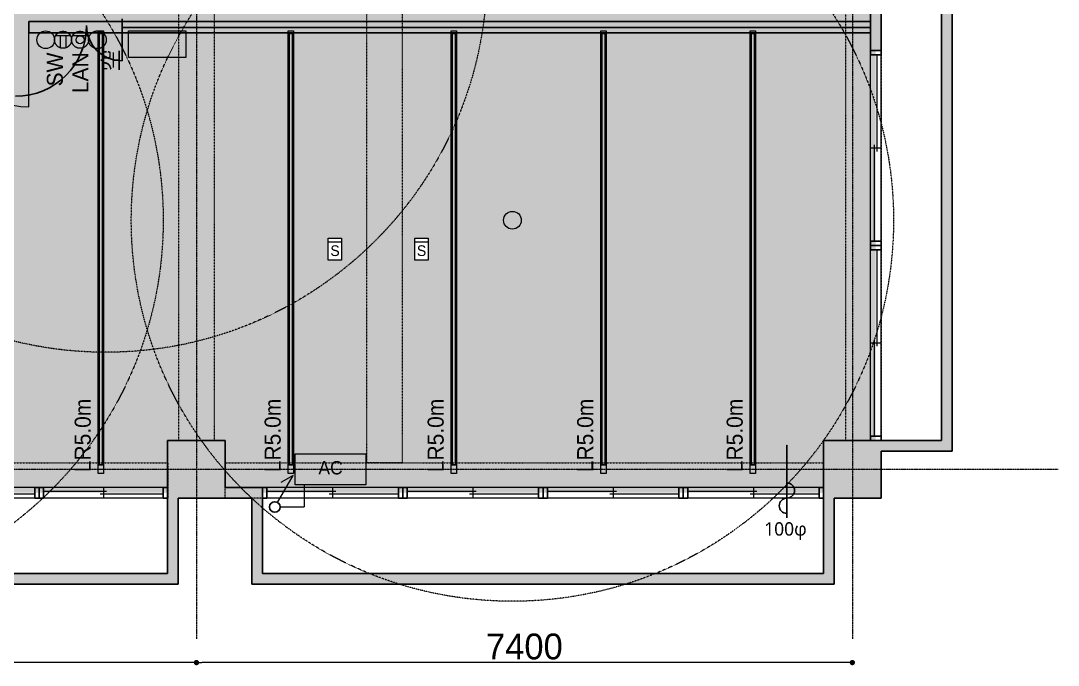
# Model space of a CAD drawing. Header units: millimetres. Extents: x -376000 to 292178, y -193032 to 188048.
# Drawn here: x -224540 to -212835, y 54638 to 61911 of the extents above; entities that cross this region are included whole.
import ezdxf

# ---------------------------------------------------------------- set-up
doc = ezdxf.new("R2010")
doc.units = ezdxf.units.MM
doc.header["$PDMODE"] = 1
doc.header["$PDSIZE"] = -2
for name, pattern in [('VW-01 短破線', [2.116125, 1.058062, -1.058062]), ('ラインタイプ-1', [2.116531, 1.058062, -1.058469]), ('ラインタイプ-28', [1.058161, 0.705383, -0.352778]), ('ラインタイプ-6', [5.291531, 3.175, -1.058062, 0.352704, -0.705764])]:
    doc.linetypes.add(name, pattern=pattern)
for name, color, linetype, lineweight in [('01_基準-寸法', 7, 'Continuous', 5), ('07_文字・記号', 7, 'Continuous', 9), ('_塗（エリア） (2D)', 7, 'Continuous', 5), ('_塗（壁） (2D)', 7, 'Continuous', 5), ('_天井プロット (2D)', 7, 'Continuous', 5), ('_平面図(既存部) (2D)', 7, 'Continuous', 5), ('_平面図（新設） (2D)', 7, 'Continuous', 5), ('_文字・記号 (2D)', 7, 'Continuous', 5), ('_梁 (2D)', 7, 'Continuous', 5), ('_給排水ガス (2D)', 7, 'Continuous', 5), ('_解体部 (2D)', 7, 'Continuous', 5), ('一般', 7, 'Continuous', 5), ('天伏図', 7, 'Continuous', 5)]:
    doc.layers.add(name, color=color, linetype=linetype, lineweight=lineweight)
for name, color, linetype, lineweight, true_color in [('02_0.25', 1, 'Continuous', 25, 0xff0000), ('03_0.15', 7, 'Continuous', 15, 0x990099), ('04_0.10', 7, 'Continuous', 9, 0x0099ff), ('05_0.05点線', 9, 'ラインタイプ-28', 5, 0x808080), ('06一点鎖線', 7, 'ラインタイプ-6', 9, 0x9999ff), ('08_ハッチ・色', 7, 'Continuous', 5, 0x888888)]:
    doc.layers.add(name, color=color, linetype=linetype, lineweight=lineweight, true_color=true_color)
doc.styles.add('Hiragino Kaku Gothic Pro W3', font='', dxfattribs={"bigfont": 'Hiragino Kaku Gothic Pro W3'})
doc.styles.add('Hiragino Sans W3', font='', dxfattribs={"bigfont": 'Hiragino Sans W3'})
doc.styles.add('Yu Gothic UI Semilight', font='Yu Gothic UI Semilight.ttf')
doc.styles.add('ＭＳ Ｐゴシック', font='MS PGothic.ttf')
doc.styles.get('Hiragino Kaku Gothic Pro W3').set_extended_font_data('Hiragino Kaku Gothic Pro W3')
doc.styles.get('Hiragino Sans W3').set_extended_font_data('Hiragino Sans W3')
doc.dimstyles.new('RGT', dxfattribs={"dimtxt": 161.781684, "dimasz": 0.999939, "dimexe": 0, "dimexo": 1, "dimgap": 0.5, "dimtad": 1, "dimdsep": 46, "dimtxsty": 'Hiragino Sans W3', "dimblk": 'DOT', "dimblk1": 'DOT', "dimblk2": 'DOT', "dimcen": 0, "dimazin": 0, "dimtfac": 1, "dimtix": 1, "dimtmove": 0, "dimatfit": 0, "dimldrblk": 'VW_FILLEDARROW', "dimfxl": 1, "dimfrac": 2, "dimtolj": 1, "dimarcsym": 0})

# ---------------------------------------------------------------- blocks, each defined once
blk = doc.blocks.new('給排水ガス (2D)')
at = {"layer": '02_0.25'}
blk.add_circle((-221674, 56424), 60, dxfattribs=at)
at = {"layer": '04_0.10'}
for p, q in [((-221644, 56476), (-221468, 56781)), ((-221468, 56781), (-221606, 56701))]:
    blk.add_line(p, q, dxfattribs=at)
at = {"layer": '07_文字・記号', "color": 5, "lineweight": 18, "true_color": 0x0000ff}
for p in [(-221341, 56673), (-221614, 56424)]:
    blk.add_line(p, (-221341, 56424), dxfattribs=at)
blk = doc.blocks.new('塗（エリア） (2D)')
at = {"layer": '08_ハッチ・色', "linetype": 'Continuous', "lineweight": 0, "true_color": 0xffa264, "transparency": 33554610}
blk.add_hatch(color=21, dxfattribs=at).paths.add_polyline_path([(-222308, 71099), (-214893, 71099), (-214893, 61839), (-222308, 61839)])
at = {"layer": '08_ハッチ・色', "linetype": 'Continuous', "lineweight": 0, "true_color": 0xd9d2ae, "transparency": 33554559}
blk.add_hatch(color=9, dxfattribs=at).paths.add_polyline_path([(-250143, 61859), (-250143, 64114), (-247343, 64114), (-247343, 63599), (-227667, 63599), (-227667, 65233), (-225358, 65233), (-225358, 63624), (-222308, 63624), (-222308, 61859)])
at = {"layer": '08_ハッチ・色', "linetype": 'Continuous', "lineweight": 0, "true_color": 0x74ff63, "transparency": 33554559}
blk.add_hatch(color=91, dxfattribs=at).paths.add_polyline_path([(-231040, 61859), (-231040, 60698), (-231040, 60698), (-231040, 56584), (-214893, 56584), (-214893, 61859)])
blk = doc.blocks.new('塗（壁） (2D)')
at = {"layer": '02_0.25', "linetype": 'Continuous', "lineweight": 0, "true_color": 0xaaaaaa}
for points in [[(-214833, 57054), (-214833, 57174), (-214153, 57174), (-214153, 57054)], [(-214833, 57054), (-214833, 57174), (-214153, 57174), (-214153, 57054)], [(-222233, 56524), (-222233, 56644), (-221813, 56644), (-221813, 56524)], [(-222233, 56524), (-222233, 56644), (-221813, 56644), (-221813, 56524)], [(-222883, 56524), (-222763, 56524), (-222763, 55554), (-222883, 55554)], [(-222883, 56524), (-222763, 56524), (-222763, 55554), (-222883, 55554)], [(-221933, 56524), (-221813, 56524), (-221813, 55674), (-221933, 55674)], [(-221933, 56524), (-221813, 56524), (-221813, 55674), (-221933, 55674)], [(-215363, 55674), (-215483, 55674), (-215483, 56524), (-215363, 56524)], [(-215363, 55674), (-215483, 55674), (-215483, 56524), (-215363, 56524)], [(-222883, 55674), (-222883, 55554), (-249833, 55554), (-249833, 55674)], [(-222883, 55674), (-222883, 55554), (-249833, 55554), (-249833, 55674)], [(-221933, 55554), (-221933, 55674), (-215363, 55674), (-215363, 55554)], [(-221933, 55554), (-221933, 55674), (-215363, 55674), (-215363, 55554)]]:
    blk.add_hatch(color=253, dxfattribs=at).paths.add_polyline_path(points)
at = {"layer": '08_ハッチ・色', "linetype": 'Continuous', "lineweight": 0}
blk.add_hatch(color=120, dxfattribs=at).paths.add_polyline_path([(-214953, 61901), (-214953, 61776), (-224448, 61776), (-224448, 61901)])
at = {"layer": '08_ハッチ・色', "color": 253, "linetype": 'Continuous', "true_color": 0xaaaaaa}
for points in [[(-214033, 70644), (-214153, 70644), (-214033, 57054), (-214153, 57054)], [(-214033, 70644), (-214153, 70644), (-214033, 57054), (-214153, 57054)], [(-214833, 63524), (-214953, 63524), (-214833, 61574), (-214953, 61574)], [(-214833, 63524), (-214953, 63524), (-214833, 61574), (-214953, 61574)]]:
    blk.add_solid(points, dxfattribs=at)
at = {"layer": '08_ハッチ・色', "color": 253, "true_color": 0xaaaaaa}
for points in [[(-222883, 56524), (-222233, 56524), (-222883, 57174), (-222233, 57174)], [(-222883, 56524), (-222233, 56524), (-222883, 57174), (-222233, 57174)], [(-215483, 56524), (-214833, 56524), (-215483, 57174), (-214833, 57174)], [(-215483, 56524), (-214833, 56524), (-215483, 57174), (-214833, 57174)]]:
    blk.add_solid(points, dxfattribs=at)
blk = doc.blocks.new('グループ-73')
at = {"layer": '02_0.25', "flags": 128}
for points in [[(-224283, 56524), (-224333, 56524), (-224333, 56644), (-224283, 56644)], [(-222883, 56524), (-222933, 56524), (-222933, 56644), (-222883, 56644)]]:
    blk.add_lwpolyline(points, close=True, dxfattribs=at)
at = {"layer": '03_0.15'}
for p, q in [((-223571, 56599), (-224283, 56599)), ((-222933, 56569), (-223645, 56569)), ((-223608, 56644), (-223608, 56524))]:
    blk.add_line(p, q, dxfattribs=at)
at = {"layer": '04_0.10'}
for p, q in [((-222933, 56644), (-224283, 56644)), ((-222933, 56524), (-224283, 56524))]:
    blk.add_line(p, q, dxfattribs=at)
blk = doc.blocks.new('グループ-74')
at = {"layer": '02_0.25', "flags": 128}
for points in [[(-225733, 56524), (-225783, 56524), (-225783, 56644), (-225733, 56644)], [(-224333, 56524), (-224383, 56524), (-224383, 56644), (-224333, 56644)]]:
    blk.add_lwpolyline(points, close=True, dxfattribs=at)
at = {"layer": '03_0.15'}
for p, q in [((-225021, 56599), (-225733, 56599)), ((-224383, 56569), (-225095, 56569)), ((-225058, 56644), (-225058, 56524))]:
    blk.add_line(p, q, dxfattribs=at)
at = {"layer": '04_0.10'}
for p, q in [((-224383, 56644), (-225733, 56644)), ((-224383, 56524), (-225733, 56524))]:
    blk.add_line(p, q, dxfattribs=at)
blk = doc.blocks.new('グループ-77')
at = {"layer": '02_0.25', "flags": 128}
for points in [[(-217015, 56524), (-217065, 56524), (-217065, 56644), (-217015, 56644)], [(-215483, 56524), (-215533, 56524), (-215533, 56644), (-215483, 56644)]]:
    blk.add_lwpolyline(points, close=True, dxfattribs=at)
at = {"layer": '03_0.15'}
for p, q in [((-216237, 56599), (-217015, 56599)), ((-215533, 56569), (-216311, 56569)), ((-216274, 56644), (-216274, 56524))]:
    blk.add_line(p, q, dxfattribs=at)
at = {"layer": '04_0.10'}
for p, q in [((-215533, 56644), (-217015, 56644)), ((-215533, 56524), (-217015, 56524))]:
    blk.add_line(p, q, dxfattribs=at)
blk = doc.blocks.new('グループ-78')
at = {"layer": '02_0.25', "flags": 128}
for points in [[(-218598, 56524), (-218648, 56524), (-218648, 56644), (-218598, 56644)], [(-217065, 56524), (-217115, 56524), (-217115, 56644), (-217065, 56644)]]:
    blk.add_lwpolyline(points, close=True, dxfattribs=at)
at = {"layer": '03_0.15'}
for p, q in [((-217819, 56599), (-218598, 56599)), ((-217115, 56569), (-217894, 56569)), ((-217857, 56644), (-217857, 56524))]:
    blk.add_line(p, q, dxfattribs=at)
at = {"layer": '04_0.10'}
for p, q in [((-217115, 56644), (-218598, 56644)), ((-217115, 56524), (-218598, 56524))]:
    blk.add_line(p, q, dxfattribs=at)
blk = doc.blocks.new('グループ-79')
at = {"layer": '02_0.25', "flags": 128}
for points in [[(-220180, 56524), (-220230, 56524), (-220230, 56644), (-220180, 56644)], [(-218648, 56524), (-218698, 56524), (-218698, 56644), (-218648, 56644)]]:
    blk.add_lwpolyline(points, close=True, dxfattribs=at)
at = {"layer": '03_0.15'}
for p, q in [((-219402, 56599), (-220180, 56599)), ((-218698, 56569), (-219476, 56569)), ((-219439, 56644), (-219439, 56524))]:
    blk.add_line(p, q, dxfattribs=at)
at = {"layer": '04_0.10'}
for p, q in [((-218698, 56644), (-220180, 56644)), ((-218698, 56524), (-220180, 56524))]:
    blk.add_line(p, q, dxfattribs=at)
blk = doc.blocks.new('グループ-80')
at = {"layer": '02_0.25', "flags": 128}
for points in [[(-221763, 56524), (-221813, 56524), (-221813, 56644), (-221763, 56644)], [(-220230, 56524), (-220280, 56524), (-220280, 56644), (-220230, 56644)]]:
    blk.add_lwpolyline(points, close=True, dxfattribs=at)
at = {"layer": '03_0.15'}
for p, q in [((-220984, 56599), (-221763, 56599)), ((-220280, 56569), (-221059, 56569)), ((-221022, 56644), (-221022, 56524))]:
    blk.add_line(p, q, dxfattribs=at)
at = {"layer": '04_0.10'}
for p, q in [((-220280, 56644), (-221763, 56644)), ((-220280, 56524), (-221763, 56524))]:
    blk.add_line(p, q, dxfattribs=at)
blk = doc.blocks.new('グループ-93')
at = {"layer": '02_0.25', "flags": 128}
for points in [[(-214953, 59324), (-214953, 59374), (-214833, 59374), (-214833, 59324)], [(-214953, 57174), (-214953, 57224), (-214833, 57224), (-214833, 57174)]]:
    blk.add_lwpolyline(points, close=True, dxfattribs=at)
at = {"layer": '03_0.15'}
for p, q in [((-214878, 58237), (-214878, 59324)), ((-214908, 57224), (-214908, 58311)), ((-214833, 58274), (-214953, 58274))]:
    blk.add_line(p, q, dxfattribs=at)
at = {"layer": '04_0.10'}
for p, q in [((-214953, 57224), (-214953, 59324)), ((-214833, 57224), (-214833, 59324))]:
    blk.add_line(p, q, dxfattribs=at)
blk = doc.blocks.new('グループ-94')
at = {"layer": '02_0.25', "flags": 128}
for points in [[(-214953, 61525), (-214953, 61575), (-214833, 61575), (-214833, 61525)], [(-214953, 59374), (-214953, 59424), (-214833, 59424), (-214833, 59374)]]:
    blk.add_lwpolyline(points, close=True, dxfattribs=at)
at = {"layer": '03_0.15'}
for p, q in [((-214878, 60437), (-214878, 61525)), ((-214833, 60474), (-214953, 60474)), ((-214908, 59424), (-214908, 60511))]:
    blk.add_line(p, q, dxfattribs=at)
at = {"layer": '04_0.10'}
for p, q in [((-214953, 59425), (-214953, 61525)), ((-214833, 59424), (-214833, 61524))]:
    blk.add_line(p, q, dxfattribs=at)
blk = doc.blocks.new('平面図(既存部) (2D)')
at = {"layer": '02_0.25'}
for p, q in [((-214032.756, 57053.559), (-214032.756, 70643.559)), ((-214152.756, 57173.559), (-214152.756, 70523.559)), ((-214952.756, 61573.559), (-214952.756, 63523.559)), ((-214832.756, 61573.559), (-214832.756, 63523.559)), ((-214952.756, 61573.559), (-214832.756, 61573.559)), ((-214952.756, 61573.559), (-214832.756, 61573.559)), ((-222882.756, 56523.559), (-222882.756, 57173.559)), ((-222882.756, 57173.559), (-222232.756, 57173.559)), ((-222882.756, 56523.559), (-222882.756, 57173.559)), ((-222882.756, 57173.559), (-222232.756, 57173.559)), ((-222232.756, 57173.559), (-222232.756, 56643.559)), ((-222232.756, 57173.559), (-222232.756, 56643.559)), ((-215482.756, 56523.43), (-215482.756, 57173.559)), ((-215482.756, 57173.559), (-214832.756, 57173.559)), ((-215482.756, 56523.43), (-215482.756, 57173.559)), ((-215482.756, 57173.559), (-214832.756, 57173.559)), ((-214832.756, 57173.559), (-214152.756, 57173.559)), ((-214832.756, 57173.559), (-214152.756, 57173.559)), ((-214832.756, 57053.559), (-214032.756, 57053.559)), ((-214832.756, 57053.559), (-214832.756, 56523.559)), ((-214832.756, 57053.559), (-214032.756, 57053.559)), ((-214832.756, 57053.559), (-214832.756, 56523.559)), ((-222232.756, 56643.559), (-221812.756, 56643.559)), ((-222232.756, 56643.559), (-221812.756, 56643.559)), ((-221812.756, 56643.495), (-221812.756, 55673.495)), ((-221812.756, 56643.495), (-221812.756, 55673.495)), ((-222882.756, 55673.559), (-222882.756, 56523.559)), ((-222882.756, 55673.559), (-222882.756, 56523.559)), ((-222232.756, 56523.559), (-222762.756, 56523.559)), ((-222232.756, 56523.559), (-222762.756, 56523.559)), ((-222762.627, 56523.624), (-222762.627, 55553.624)), ((-222762.627, 56523.624), (-222762.627, 55553.624)), ((-222232.756, 56523.559), (-221932.756, 56523.559)), ((-222232.756, 56523.559), (-221932.756, 56523.559)), ((-221932.756, 56523.624), (-221932.756, 55553.624)), ((-221932.756, 56523.624), (-221932.756, 55553.624)), ((-215482.756, 56523.559), (-215482.756, 55673.624)), ((-215482.756, 56523.559), (-215482.756, 55673.624)), ((-214832.756, 56523.559), (-215362.756, 56523.495)), ((-214832.756, 56523.559), (-215362.756, 56523.495)), ((-215362.756, 56523.495), (-215362.756, 55553.624)), ((-215362.756, 56523.495), (-215362.756, 55553.624)), ((-222882.756, 55673.559), (-249832.978, 55673.559)), ((-222882.756, 55673.559), (-249832.978, 55673.559)), ((-221812.756, 55673.624), (-215482.756, 55673.624)), ((-221812.756, 55673.624), (-215482.756, 55673.624)), ((-222762.756, 55553.624), (-249952.978, 55553.624)), ((-222762.756, 55553.624), (-249952.978, 55553.624)), ((-221932.756, 55553.624), (-215362.756, 55553.624)), ((-221932.756, 55553.624), (-215362.756, 55553.624))]:
    blk.add_line(p, q, dxfattribs=at)
at = {"layer": '06一点鎖線'}
for p, q in [((-222557.756, 72935.684), (-222557.756, 54935.684)), ((-222557.756, 72935.684), (-222557.756, 54935.684)), ((-215157.756, 72935.684), (-215157.756, 54935.684)), ((-215157.756, 72935.684), (-215157.756, 54935.684)), ((-212834.729, 56848.559), (-252834.729, 56848.559)), ((-212834.729, 56848.559), (-252834.729, 56848.559))]:
    blk.add_line(p, q, dxfattribs=at)
at = {"layer": '02_0.25', "color": 7}
for name in ['グループ-94', 'グループ-93', 'グループ-74', 'グループ-73', 'グループ-80', 'グループ-79', 'グループ-78', 'グループ-77']:
    blk.add_blockref(name, (0, 0), dxfattribs=at)
blk = doc.blocks.new('解体部 (2D)')
at = {"layer": '02_0.25'}
for p, q in [((-223397.756, 61833.559), (-223397.756, 61933.559)), ((-223397.756, 61858.559), (-223397.756, 61458.559)), ((-223397.756, 61833.559), (-214952.756, 61833.559))]:
    blk.add_line(p, q, dxfattribs=at)
for centre, radius, start, end in [((-224597.756, 61858.559), 800, 270, 0), ((-223397.756, 61858.559), 400, 180, 270)]:
    blk.add_arc(centre, radius, start, end, dxfattribs=at)
blk = doc.blocks.new('グループ-641')
at = {"layer": '04_0.10'}
blk.add_line((-224448, 60939), (-224448, 61839), dxfattribs=at)
blk.add_arc((-224448, 61839), 900, 180, 270, dxfattribs=at)
blk = doc.blocks.new('平面図（新設） (2D)')
at = {"layer": '02_0.25'}
for p, q in [((-214952.756, 61901.059), (-224447.756, 61901.059)), ((-224447.756, 61901.059), (-224447.756, 61776.059)), ((-214952.756, 61776.059), (-224447.756, 61776.059))]:
    blk.add_line(p, q, dxfattribs=at)
at = {"layer": '04_0.10'}
blk.add_blockref('グループ-641', (0, 0), dxfattribs=at)
blk = doc.blocks.new('グループ-1264')
at = {"layer": '07_文字・記号', "color": 160, "linetype": 'Continuous', "lineweight": 5, "true_color": 0x003dff, "transparency": 33554687, "flags": 128}
for points in [[(-223606, 61796), (-223606, 61766), (-223666, 61766), (-223666, 61796)], [(-223606, 61766), (-223606, 56901), (-223666, 56901), (-223666, 61766)], [(-223621, 61766), (-223621, 56901), (-223651, 56901), (-223651, 61766)], [(-223606, 56901), (-223606, 56801), (-223666, 56801), (-223666, 56901)]]:
    blk.add_lwpolyline(points, close=True, dxfattribs=at)
at = {"layer": '07_文字・記号', "color": 160, "true_color": 0x003dff, "insert": (-223840, 57231), "char_height": 180.9, "attachment_point": 5, "rotation": 90, "line_spacing_factor": 1.007907, "style": 'ＭＳ Ｐゴシック'}
blk.add_mtext('LR5.0m', dxfattribs=at)
blk = doc.blocks.new('グループ-1265')
at = {"layer": '07_文字・記号', "color": 160, "linetype": 'Continuous', "lineweight": 5, "true_color": 0x003dff, "transparency": 33554687, "flags": 128}
for points in [[(-221463, 61796), (-221463, 61766), (-221523, 61766), (-221523, 61796)], [(-221463, 61766), (-221463, 56901), (-221523, 56901), (-221523, 61766)], [(-221478, 61766), (-221478, 56901), (-221508, 56901), (-221508, 61766)], [(-221463, 56901), (-221463, 56801), (-221523, 56801), (-221523, 56901)]]:
    blk.add_lwpolyline(points, close=True, dxfattribs=at)
at = {"layer": '07_文字・記号', "color": 160, "true_color": 0x003dff, "insert": (-221697, 57231), "char_height": 180.9, "attachment_point": 5, "rotation": 90, "line_spacing_factor": 1.007907, "style": 'ＭＳ Ｐゴシック'}
blk.add_mtext('LR5.0m', dxfattribs=at)
blk = doc.blocks.new('グループ-1266')
at = {"layer": '07_文字・記号', "color": 160, "linetype": 'Continuous', "lineweight": 5, "true_color": 0x003dff, "transparency": 33554687, "flags": 128}
for points in [[(-219624, 61796), (-219624, 61766), (-219684, 61766), (-219684, 61796)], [(-219624, 61766), (-219624, 56901), (-219684, 56901), (-219684, 61766)], [(-219639, 61766), (-219639, 56901), (-219669, 56901), (-219669, 61766)], [(-219624, 56901), (-219624, 56801), (-219684, 56801), (-219684, 56901)]]:
    blk.add_lwpolyline(points, close=True, dxfattribs=at)
at = {"layer": '07_文字・記号', "color": 160, "true_color": 0x003dff, "insert": (-219858, 57231), "char_height": 180.9, "attachment_point": 5, "rotation": 90, "line_spacing_factor": 1.007907, "style": 'ＭＳ Ｐゴシック'}
blk.add_mtext('LR5.0m', dxfattribs=at)
blk = doc.blocks.new('グループ-1267')
at = {"layer": '07_文字・記号', "color": 160, "linetype": 'Continuous', "lineweight": 5, "true_color": 0x003dff, "transparency": 33554687, "flags": 128}
for points in [[(-217937, 61796), (-217937, 61766), (-217997, 61766), (-217997, 61796)], [(-217937, 61766), (-217937, 56901), (-217997, 56901), (-217997, 61766)], [(-217952, 61766), (-217952, 56901), (-217982, 56901), (-217982, 61766)], [(-217937, 56901), (-217937, 56801), (-217997, 56801), (-217997, 56901)]]:
    blk.add_lwpolyline(points, close=True, dxfattribs=at)
at = {"layer": '07_文字・記号', "color": 160, "true_color": 0x003dff, "insert": (-218171, 57231), "char_height": 180.9, "attachment_point": 5, "rotation": 90, "line_spacing_factor": 1.007907, "style": 'ＭＳ Ｐゴシック'}
blk.add_mtext('LR5.0m', dxfattribs=at)
blk = doc.blocks.new('グループ-1268')
at = {"layer": '07_文字・記号', "color": 160, "linetype": 'Continuous', "lineweight": 5, "true_color": 0x003dff, "transparency": 33554687, "flags": 128}
for points in [[(-216250, 61796), (-216250, 61766), (-216310, 61766), (-216310, 61796)], [(-216250, 61766), (-216250, 56901), (-216310, 56901), (-216310, 61766)], [(-216265, 61766), (-216265, 56901), (-216295, 56901), (-216295, 61766)], [(-216250, 56901), (-216250, 56801), (-216310, 56801), (-216310, 56901)]]:
    blk.add_lwpolyline(points, close=True, dxfattribs=at)
at = {"layer": '07_文字・記号', "color": 160, "true_color": 0x003dff, "insert": (-216484, 57231), "char_height": 180.9, "attachment_point": 5, "rotation": 90, "line_spacing_factor": 1.007907, "style": 'ＭＳ Ｐゴシック'}
blk.add_mtext('LR5.0m', dxfattribs=at)
blk = doc.blocks.new('2口コンセント')
at = {"layer": '07_文字・記号', "linetype": 'Continuous', "lineweight": 0, "true_color": 0x63c3ff}
blk.add_hatch(color=151, dxfattribs=at).paths.add_polyline_path([(96, 0), (96, -6), (95, -13), (94, -19), (93, -25), (91, -31), (89, -37), (86, -42), (83, -48), (80, -53), (76, -59), (72, -63), (68, -68), (63, -72), (59, -76), (53, -80), (48, -83), (42, -86), (37, -89), (31, -91), (25, -93), (19, -94), (13, -95), (6, -96), (0, -96), (-6, -96), (-13, -95), (-19, -94), (-25, -93), (-31, -91), (-37, -89), (-42, -86), (-48, -83), (-53, -80), (-59, -76), (-63, -72), (-68, -68), (-72, -63), (-76, -59), (-80, -53), (-83, -48), (-86, -42), (-89, -37), (-91, -31), (-93, -25), (-94, -19), (-95, -13), (-96, -6), (-96, 0), (-96, 6), (-95, 13), (-94, 19), (-93, 25), (-91, 31), (-89, 37), (-86, 42), (-83, 48), (-80, 53), (-76, 59), (-72, 63), (-68, 68), (-63, 72), (-59, 76), (-53, 80), (-48, 83), (-42, 86), (-37, 89), (-31, 91), (-25, 93), (-19, 94), (-13, 95), (-6, 96), (0, 96), (6, 96), (13, 95), (19, 94), (25, 93), (31, 91), (37, 89), (42, 86), (48, 83), (53, 80), (59, 76), (63, 72), (68, 68), (72, 63), (76, 59), (80, 53), (83, 48), (86, 42), (89, 37), (91, 31), (93, 25), (94, 19), (95, 13), (96, 6)])
at = {"layer": '07_文字・記号', "linetype": 'Continuous', "lineweight": 0}
h = blk.add_hatch(color=7, dxfattribs=at)
edge = h.paths.add_edge_path()
edge.add_arc((0, 0), 96, 27.8181, 90)
edge.add_arc((0, 0), 96, 90, 152.1819)
edge.add_line((-85, 45), (85, 45))
at = {"layer": '07_文字・記号', "color": 7, "linetype": 'Continuous', "lineweight": 5}
for p, q in [((-32, 45), (-32, -91)), ((32, 45), (32, -91))]:
    blk.add_line(p, q, dxfattribs=at)
at = {"layer": '07_文字・記号', "color": 7, "linetype": 'Continuous', "lineweight": 5, "flags": 128}
blk.add_lwpolyline([(85, 45, 0.278179), (0, 96, 0.278179), (-85, 45), (85, 45)], format="xyb", close=True, dxfattribs=at)
at = {"layer": '07_文字・記号', "color": 7, "linetype": 'Continuous', "lineweight": 5}
blk.add_open_spline([(96, 0), (96, -26), (70, -70), (26, -96), (-26, -96), (-70, -70), (-96, -26), (-96, 26), (-70, 70), (-26, 96), (26, 96), (70, 70), (96, 26), (96, 0)], degree=2, dxfattribs=at)
blk = doc.blocks.new('グループ-1273')
at = {"layer": '07_文字・記号', "linetype": 'Continuous', "lineweight": 0, "true_color": 0x63c3ff}
blk.add_hatch(color=151, dxfattribs=at).paths.add_polyline_path([(-223967, 61696), (-223967, 61690), (-223966, 61683), (-223965, 61677), (-223964, 61671), (-223962, 61665), (-223960, 61659), (-223957, 61654), (-223954, 61648), (-223951, 61643), (-223947, 61638), (-223943, 61633), (-223939, 61628), (-223935, 61624), (-223930, 61620), (-223925, 61616), (-223919, 61613), (-223914, 61610), (-223908, 61607), (-223902, 61605), (-223896, 61603), (-223890, 61602), (-223884, 61601), (-223878, 61600), (-223871, 61600), (-223865, 61600), (-223858, 61601), (-223852, 61602), (-223846, 61603), (-223840, 61605), (-223834, 61607), (-223829, 61610), (-223823, 61613), (-223818, 61616), (-223813, 61620), (-223808, 61624), (-223803, 61628), (-223799, 61633), (-223795, 61638), (-223791, 61643), (-223788, 61648), (-223785, 61654), (-223782, 61659), (-223780, 61665), (-223778, 61671), (-223777, 61677), (-223776, 61683), (-223775, 61690), (-223775, 61696), (-223775, 61702), (-223776, 61709), (-223777, 61715), (-223778, 61721), (-223780, 61727), (-223782, 61733), (-223785, 61738), (-223788, 61744), (-223791, 61749), (-223795, 61755), (-223799, 61759), (-223803, 61764), (-223808, 61768), (-223813, 61772), (-223818, 61776), (-223823, 61779), (-223829, 61782), (-223834, 61785), (-223840, 61787), (-223846, 61789), (-223852, 61790), (-223858, 61791), (-223865, 61792), (-223871, 61792), (-223878, 61792), (-223884, 61791), (-223890, 61790), (-223896, 61789), (-223902, 61787), (-223908, 61785), (-223914, 61782), (-223919, 61779), (-223925, 61776), (-223930, 61772), (-223935, 61768), (-223939, 61764), (-223943, 61759), (-223947, 61755), (-223951, 61749), (-223954, 61744), (-223957, 61738), (-223960, 61733), (-223962, 61727), (-223964, 61721), (-223965, 61715), (-223966, 61709), (-223967, 61702)])
at = {"layer": '07_文字・記号', "linetype": 'Continuous', "lineweight": 0}
h = blk.add_hatch(color=7, dxfattribs=at)
edge = h.paths.add_edge_path()
edge.add_arc((-223871, 61696), 96, 90, 152.1819, ccw=False)
edge.add_arc((-223871, 61696), 96, 27.8181, 90, ccw=False)
edge.add_line((-223786, 61741), (-223956, 61741))
at = {"layer": '07_文字・記号', "color": 7, "linetype": 'Continuous', "lineweight": 5, "flags": 128}
blk.add_lwpolyline([(-223956, 61741, -0.278179), (-223871, 61792, -0.278179), (-223786, 61741), (-223956, 61741)], format="xyb", close=True, dxfattribs=at)
at = {"layer": '07_文字・記号', "color": 7, "linetype": 'Continuous', "lineweight": 5, "transparency": 33554687}
blk.add_circle((-223871, 61696), 44.8, dxfattribs=at)
at = {"layer": '07_文字・記号', "color": 7, "linetype": 'Continuous', "lineweight": 5}
blk.add_open_spline([(-223967, 61696), (-223967, 61670), (-223941, 61626), (-223897, 61600), (-223845, 61600), (-223801, 61626), (-223775, 61670), (-223775, 61722), (-223801, 61766), (-223845, 61792), (-223897, 61792), (-223941, 61766), (-223967, 61722), (-223967, 61696)], degree=2, dxfattribs=at)
at = {"layer": '一般', "color": 7, "transparency": 33554687, "insert": (-223957, 61094), "char_height": 180.9, "attachment_point": 1, "rotation": 90, "line_spacing_factor": 1.007907, "style": 'ＭＳ Ｐゴシック'}
blk.add_mtext('LAN', dxfattribs=at)
blk = doc.blocks.new('グループ-1274')
at = {"layer": '07_文字・記号', "linetype": 'Continuous', "lineweight": 0, "true_color": 0x63c3ff}
blk.add_hatch(color=151, dxfattribs=at).paths.add_polyline_path([(-223775, 61696), (-223775, 61689), (-223774, 61683), (-223773, 61676), (-223772, 61670), (-223770, 61664), (-223768, 61658), (-223765, 61652), (-223762, 61646), (-223758, 61640), (-223754, 61635), (-223750, 61630), (-223746, 61625), (-223741, 61621), (-223736, 61617), (-223731, 61613), (-223725, 61609), (-223719, 61606), (-223713, 61604), (-223707, 61601), (-223701, 61599), (-223695, 61598), (-223688, 61597), (-223682, 61596), (-223675, 61596), (-223668, 61596), (-223662, 61597), (-223656, 61598), (-223649, 61599), (-223643, 61601), (-223637, 61604), (-223631, 61606), (-223625, 61609), (-223619, 61613), (-223614, 61617), (-223609, 61621), (-223604, 61625), (-223600, 61630), (-223596, 61635), (-223592, 61640), (-223589, 61646), (-223585, 61652), (-223583, 61658), (-223580, 61664), (-223578, 61670), (-223577, 61676), (-223576, 61683), (-223575, 61689), (-223575, 61696), (-223575, 61703), (-223576, 61709), (-223577, 61716), (-223578, 61722), (-223580, 61728), (-223583, 61734), (-223585, 61740), (-223589, 61746), (-223592, 61752), (-223596, 61757), (-223600, 61762), (-223604, 61767), (-223609, 61771), (-223614, 61775), (-223619, 61779), (-223625, 61783), (-223631, 61786), (-223637, 61789), (-223643, 61791), (-223649, 61793), (-223656, 61794), (-223662, 61795), (-223668, 61796), (-223675, 61796), (-223682, 61796), (-223688, 61795), (-223695, 61794), (-223701, 61793), (-223707, 61791), (-223713, 61789), (-223719, 61786), (-223725, 61783), (-223731, 61779), (-223736, 61775), (-223741, 61771), (-223746, 61767), (-223750, 61762), (-223754, 61757), (-223758, 61752), (-223762, 61746), (-223765, 61740), (-223768, 61734), (-223770, 61728), (-223772, 61722), (-223773, 61716), (-223774, 61709), (-223775, 61703)])
at = {"layer": '07_文字・記号', "color": 7, "lineweight": 5}
blk.add_open_spline([(-223775, 61696), (-223775, 61669), (-223748, 61623), (-223702, 61596), (-223648, 61596), (-223602, 61623), (-223575, 61669), (-223575, 61723), (-223602, 61769), (-223648, 61796), (-223702, 61796), (-223748, 61769), (-223775, 61723), (-223775, 61696)], degree=2, dxfattribs=at)
at = {"layer": '一般', "color": 7, "transparency": 33554687, "insert": (-223614, 61342), "char_height": 181, "attachment_point": 1, "rotation": 90, "line_spacing_factor": 1.007907, "style": 'ＭＳ Ｐゴシック'}
blk.add_mtext('空', dxfattribs=at)
blk = doc.blocks.new('グループ-1349')
at = {"color": 255, "linetype": 'Continuous', "lineweight": 5}
blk.add_wipeout([(-221071, 59459), (-220921, 59459), (-220921, 59209), (-221071, 59209)], dxfattribs=at).dxf.layer = '天伏図'
at = {"layer": '天伏図', "color": 82, "linetype": 'Continuous', "lineweight": 5, "true_color": 0x1ade00}
blk.add_line((-221071, 59418), (-220921, 59418), dxfattribs=at)
at = {"layer": '天伏図', "color": 82, "linetype": 'Continuous', "lineweight": 5, "true_color": 0x1ade00, "flags": 128}
blk.add_lwpolyline([(-221071, 59459), (-220921, 59459), (-220921, 59209), (-221071, 59209)], close=True, dxfattribs=at)
at = {"layer": '天伏図', "color": 82, "true_color": 0x1ade00, "insert": (-221047, 59377), "char_height": 121, "attachment_point": 1, "line_spacing_factor": 1.006145, "style": 'ＭＳ Ｐゴシック'}
blk.add_mtext('S', dxfattribs=at)
blk = doc.blocks.new('非常用照明')
at = {"layer": '07_文字・記号', "linetype": 'Continuous', "lineweight": 0, "true_color": 0x00d136}
h = blk.add_hatch(color=102, dxfattribs=at)
edge = h.paths.add_edge_path()
edge.add_arc((0, 0), 100, 0, 360)
at = {"layer": '07_文字・記号', "color": 92, "true_color": 0x14b500}
blk.add_circle((0, 0), 100, dxfattribs=at)
blk = doc.blocks.new('グループ-1369')
at = {"color": 255, "linetype": 'Continuous', "lineweight": 5}
blk.add_wipeout([(-220095, 59459), (-219945, 59459), (-219945, 59209), (-220095, 59209)], dxfattribs=at).dxf.layer = '天伏図'
at = {"layer": '天伏図', "color": 82, "linetype": 'Continuous', "lineweight": 5, "true_color": 0x1ade00}
blk.add_line((-220095, 59418), (-219945, 59418), dxfattribs=at)
at = {"layer": '天伏図', "color": 82, "linetype": 'Continuous', "lineweight": 5, "true_color": 0x1ade00, "flags": 128}
blk.add_lwpolyline([(-220095, 59459), (-219945, 59459), (-219945, 59209), (-220095, 59209)], close=True, dxfattribs=at)
at = {"layer": '天伏図', "color": 82, "true_color": 0x1ade00, "insert": (-220071, 59377), "char_height": 121, "attachment_point": 1, "line_spacing_factor": 1.006145, "style": 'ＭＳ Ｐゴシック'}
blk.add_mtext('S', dxfattribs=at)
blk = doc.blocks.new('グループ-1370')
at = {"layer": '07_文字・記号', "linetype": 'Continuous', "lineweight": 0, "true_color": 0x02abea, "transparency": 33554687}
blk.add_hatch(color=140, dxfattribs=at).paths.add_polyline_path([(-220645, 56674), (-221445, 56673), (-221445, 57023), (-220645, 57024)])
at = {"layer": '07_文字・記号', "color": 7, "linetype": 'Continuous', "lineweight": 5, "transparency": 33554687, "flags": 128}
blk.add_lwpolyline([(-220645, 56674), (-221445, 56673), (-221445, 57023), (-220645, 57024)], close=True, dxfattribs=at)
at = {"layer": '07_文字・記号', "color": 7, "insert": (-221045, 56942), "char_height": 150.8, "attachment_point": 2, "rotation": 0.0521, "line_spacing_factor": 1.006498, "style": 'ＭＳ Ｐゴシック'}
blk.add_mtext('AC', dxfattribs=at)
blk = doc.blocks.new('新規分電盤')
at = {"layer": '07_文字・記号', "linetype": 'Continuous', "lineweight": 0, "transparency": 33554687}
blk.add_hatch(color=140, dxfattribs=at).paths.add_polyline_path([(-325, 150), (325, 150), (325, -150), (-325, -150)])
at = {"layer": '07_文字・記号', "color": 7, "linetype": 'Continuous', "lineweight": 5, "transparency": 33554687, "flags": 128}
blk.add_lwpolyline([(-325, 150), (325, 150), (325, -150), (-325, -150)], close=True, dxfattribs=at)
at = {"layer": '07_文字・記号', "color": 7, "linetype": 'Continuous', "lineweight": 5, "transparency": 33554687}
blk.add_solid([(325, -150), (325, 150), (-325, -150)], dxfattribs=at)
blk = doc.blocks.new('天井プロット (2D)')
at = {"layer": '07_文字・記号', "linetype": 'Continuous', "lineweight": 0, "true_color": 0x0036e9}
h = blk.add_hatch(color=160, dxfattribs=at)
edge = h.paths.add_edge_path()
edge.add_arc((-224258, 61696), 100, 0, 360)
at = {"layer": '02_0.25'}
blk.add_line((-215896, 56303), (-215896, 57121), dxfattribs=at)
at = {"layer": '02_0.25', "lineweight": 25, "flags": 128}
blk.add_lwpolyline([(-215897, 57120), (-215896, 57121), (-215896, 57120)], dxfattribs=at)
at = {"layer": '02_0.25'}
for centre, start, end in [((-215896, 56610), 270, 90), ((-215896, 56438), 90, 270)]:
    blk.add_arc(centre, 86, start, end, dxfattribs=at)
at = {"layer": '07_文字・記号', "color": 100, "linetype": 'VW-01 短破線', "true_color": 0x00ff3f}
blk.add_circle((-227233, 59660), 4300, dxfattribs=at)
at = {"layer": '07_文字・記号', "color": 160, "true_color": 0x0036e9}
blk.add_circle((-224258, 61696), 100, dxfattribs=at)
at = {"layer": '07_文字・記号', "color": 7, "transparency": 33554687, "xscale": -1}
blk.add_blockref('2口コンセント', (-224063, 61696), dxfattribs=at)
at = {"layer": '07_文字・記号', "color": 7, "transparency": 33554687}
for name, p in [('グループ-1273', (0, 0)), ('グループ-1274', (0, 0)), ('新規分電盤', (-223001, 61646)), ('グループ-1370', (0, 0))]:
    blk.add_blockref(name, p, dxfattribs=at)
at = {"layer": '07_文字・記号', "color": 7}
for name, p in [('グループ-1264', (0, 0)), ('グループ-1265', (0, 0)), ('グループ-1266', (0, 0)), ('グループ-1267', (0, 0)), ('グループ-1268', (0, 0)), ('非常用照明', (-218993, 59660))]:
    blk.add_blockref(name, p, dxfattribs=at)
at = {"layer": '07_文字・記号', "color": 82, "true_color": 0x1ade00, "transparency": 33554687}
blk.add_blockref('グループ-1349', (0, 0), dxfattribs=at)
at = {"layer": '04_0.10', "insert": (-216152, 56252), "char_height": 150.8, "attachment_point": 1, "line_spacing_factor": 1.005088, "style": 'Yu Gothic UI Semilight'}
blk.add_mtext('100φ', dxfattribs=at)
at = {"layer": '07_文字・記号', "color": 160, "true_color": 0x0036e9, "insert": (-224246, 61170), "char_height": 180.9, "attachment_point": 1, "rotation": 90, "line_spacing_factor": 1.007907, "style": 'ＭＳ Ｐゴシック'}
blk.add_mtext('SW', dxfattribs=at)
at = {"layer": '07_文字・記号', "color": 100, "linetype": 'VW-01 短破線', "true_color": 0x00ff3f}
for centre in [(-223580, 62470), (-218993, 59660)]:
    blk.add_circle(centre, 4300, dxfattribs=at)
at = {"layer": '07_文字・記号', "color": 82, "true_color": 0x1ade00, "transparency": 33554687}
blk.add_blockref('グループ-1369', (0, 0), dxfattribs=at)
blk = doc.blocks.new('_Dot')
at = {"color": 0, "linetype": 'ByBlock', "lineweight": -2}
blk.add_line((-0.5, 0), (-1, 0), dxfattribs=at)
at = {"color": 0, "linetype": 'ByBlock', "const_width": 0.5}
blk.add_lwpolyline([(-0.25, 0, 1), (0.25, 0, 1)], format="xyb", close=True, dxfattribs=at)
blk = doc.blocks.new('*D402')
at = {"layer": '01_基準-寸法', "color": 0, "lineweight": -2}
for p, q in [((-229458, 54669), (-229458, 54668)), ((-222618, 54668), (-229398, 54668)), ((-222558, 54669), (-222558, 54668))]:
    blk.add_line(p, q, dxfattribs=at)
at = {"layer": 'Defpoints', "color": 0}
for p in [(-229458, 54668), (-229458, 54668), (-222558, 54668)]:
    blk.add_point(p, dxfattribs=at)
at = {"layer": '01_基準-寸法', "color": 0, "lineweight": -2, "xscale": 59.99633789062499, "yscale": 59.99633789062499, "zscale": 59.99633789062499, "rotation": 180}
blk.add_blockref('_Dot', (-229458, 54668), dxfattribs=at)
at = {"layer": '01_基準-寸法', "color": 0, "lineweight": -2, "xscale": 59.99633789062499, "yscale": 59.99633789062499, "zscale": 59.99633789062499}
blk.add_blockref('_Dot', (-222558, 54668), dxfattribs=at)
at = {"layer": '01_基準-寸法', "color": 0, "insert": (-226008, 54848), "char_height": 291.2, "attachment_point": 5, "style": 'Hiragino Kaku Gothic Pro W3'}
blk.add_mtext('\\A1;6900', dxfattribs=at)
blk = doc.blocks.new('VW_FILLEDARROW')
at = {"color": 0, "linetype": 'Continuous', "lineweight": 5, "transparency": 16777216, "flags": 128}
blk.add_lwpolyline([(-161.33, 43.23), (0, 0), (-161.33, -43.23)], close=True, dxfattribs=at)
blk = doc.blocks.new('*D403')
at = {"layer": '01_基準-寸法', "color": 0, "lineweight": -2}
for p, q in [((-222558, 54669), (-222558, 54668)), ((-215218, 54668), (-222498, 54668)), ((-215158, 54669), (-215158, 54668))]:
    blk.add_line(p, q, dxfattribs=at)
at = {"layer": 'Defpoints', "color": 0}
for p in [(-222558, 54668), (-222558, 54668), (-215158, 54668)]:
    blk.add_point(p, dxfattribs=at)
at = {"layer": '01_基準-寸法', "color": 0, "lineweight": -2, "xscale": 59.99633789062499, "yscale": 59.99633789062499, "zscale": 59.99633789062499, "rotation": 180}
blk.add_blockref('_Dot', (-222558, 54668), dxfattribs=at)
at = {"layer": '01_基準-寸法', "color": 0, "lineweight": -2, "xscale": 59.99633789062499, "yscale": 59.99633789062499, "zscale": 59.99633789062499}
blk.add_blockref('_Dot', (-215158, 54668), dxfattribs=at)
at = {"layer": '01_基準-寸法', "color": 0, "insert": (-218858, 54848), "char_height": 291.2, "attachment_point": 5, "style": 'Hiragino Kaku Gothic Pro W3'}
blk.add_mtext('\\A1;7400', dxfattribs=at)
blk = doc.blocks.new('*D411')
at = {"layer": '01_基準-寸法', "color": 0, "lineweight": -2}
for p, q in [((-229458, 54669), (-229458, 54668)), ((-222618, 54668), (-229398, 54668)), ((-222558, 54669), (-222558, 54668))]:
    blk.add_line(p, q, dxfattribs=at)
at = {"layer": 'Defpoints', "color": 0}
for p in [(-229458, 54668), (-229458, 54668), (-222558, 54668)]:
    blk.add_point(p, dxfattribs=at)
at = {"layer": '01_基準-寸法', "color": 0, "lineweight": -2, "xscale": 59.99633789062499, "yscale": 59.99633789062499, "zscale": 59.99633789062499, "rotation": 180}
blk.add_blockref('_Dot', (-229458, 54668), dxfattribs=at)
at = {"layer": '01_基準-寸法', "color": 0, "lineweight": -2, "xscale": 59.99633789062499, "yscale": 59.99633789062499, "zscale": 59.99633789062499}
blk.add_blockref('_Dot', (-222558, 54668), dxfattribs=at)
at = {"layer": '01_基準-寸法', "color": 0, "insert": (-226008, 54848), "char_height": 291.2, "attachment_point": 5, "style": 'Hiragino Kaku Gothic Pro W3'}
blk.add_mtext('\\A1;6900', dxfattribs=at)
blk = doc.blocks.new('*D412')
at = {"layer": '01_基準-寸法', "color": 0, "lineweight": -2}
for p, q in [((-222558, 54669), (-222558, 54668)), ((-215218, 54668), (-222498, 54668)), ((-215158, 54669), (-215158, 54668))]:
    blk.add_line(p, q, dxfattribs=at)
at = {"layer": 'Defpoints', "color": 0}
for p in [(-222558, 54668), (-222558, 54668), (-215158, 54668)]:
    blk.add_point(p, dxfattribs=at)
at = {"layer": '01_基準-寸法', "color": 0, "lineweight": -2, "xscale": 59.99633789062499, "yscale": 59.99633789062499, "zscale": 59.99633789062499, "rotation": 180}
blk.add_blockref('_Dot', (-222558, 54668), dxfattribs=at)
at = {"layer": '01_基準-寸法', "color": 0, "lineweight": -2, "xscale": 59.99633789062499, "yscale": 59.99633789062499, "zscale": 59.99633789062499}
blk.add_blockref('_Dot', (-215158, 54668), dxfattribs=at)
at = {"layer": '01_基準-寸法', "color": 0, "insert": (-218858, 54848), "char_height": 291.2, "attachment_point": 5, "style": 'Hiragino Kaku Gothic Pro W3'}
blk.add_mtext('\\A1;7400', dxfattribs=at)
blk = doc.blocks.new('梁 (2D)')
at = {"layer": '05_0.05点線', "color": 7, "linetype": 'ラインタイプ-1', "flags": 128}
for points in [[(-220235.756, 56923.559), (-220635.756, 56923.559), (-220635.756, 63663.559), (-220235.756, 63663.559)], [(-222357.756, 57173.559), (-222757.756, 57173.559), (-222757.756, 63523.559), (-222357.756, 63523.559)], [(-214832.756, 57173.559), (-215232.756, 57173.559), (-215232.756, 63523.559), (-214832.756, 63523.559)], [(-222882.276, 56923.559), (-222882.276, 56523.559), (-229132.276, 56523.559), (-229132.276, 56923.559)], [(-215482.756, 56923.559), (-215482.756, 56523.559), (-222232.276, 56523.559), (-222232.276, 56923.559)]]:
    blk.add_lwpolyline(points, close=True, dxfattribs=at)
blk = doc.blocks.new('文字・記号 (2D)')
at = {"layer": '01_基準-寸法'}
for base, p1, p2, picture, middle in [((-229457.756, 54667.993), (-222557.756, 54667.993), (-229457.756, 54667.993), '*D402', (-226007.756, 54848.158)), ((-229457.756, 54667.993), (-222557.756, 54667.993), (-229457.756, 54667.993), '*D411', (-226007.756, 54848.158)), ((-222557.756, 54667.993), (-215157.756, 54667.993), (-222557.756, 54667.993), '*D403', (-218857.756, 54847.968)), ((-222557.756, 54667.993), (-215157.756, 54667.993), (-222557.756, 54667.993), '*D412', (-218857.756, 54847.968))]:
    dim = blk.add_linear_dim(base=base, p1=p1, p2=p2, dimstyle='RGT', override={"dimtxt": 291.207031, "dimasz": 59.996338, "dimgap": 30, "dimpost": '<>', "dimtxsty": 'Hiragino Kaku Gothic Pro W3', "dimtmove": 2}, dxfattribs=at)
    dim.commit()
    dim.dimension.update_dxf_attribs({"geometry": picture, "text_midpoint": middle})

msp = doc.modelspace()

# ---------------------------------------------------------------- block references
at = {"layer": '_塗（エリア） (2D)'}
msp.add_blockref('塗（エリア） (2D)', (0, 0), dxfattribs=at)
at = {"layer": '_塗（壁） (2D)'}
msp.add_blockref('塗（壁） (2D)', (0, 0), dxfattribs=at)
at = {"layer": '_給排水ガス (2D)'}
msp.add_blockref('給排水ガス (2D)', (0, 0), dxfattribs=at)

# ---------------------------------------------------------------- next in the draw order: block references
at = {"layer": '_平面図(既存部) (2D)'}
msp.add_blockref('平面図(既存部) (2D)', (0, 0), dxfattribs=at)

# ---------------------------------------------------------------- next in the draw order: block references
at = {"layer": '_解体部 (2D)'}
msp.add_blockref('解体部 (2D)', (0, 0), dxfattribs=at)

# ---------------------------------------------------------------- next in the draw order: block references
at = {"layer": '_平面図（新設） (2D)'}
msp.add_blockref('平面図（新設） (2D)', (0, 0), dxfattribs=at)

# ---------------------------------------------------------------- next in the draw order: block references
at = {"layer": '_天井プロット (2D)'}
msp.add_blockref('天井プロット (2D)', (0, 0), dxfattribs=at)

# ---------------------------------------------------------------- next in the draw order: block references
at = {"layer": '_文字・記号 (2D)'}
msp.add_blockref('文字・記号 (2D)', (0, 0), dxfattribs=at)

# ---------------------------------------------------------------- next in the draw order: block references
at = {"layer": '_梁 (2D)'}
msp.add_blockref('梁 (2D)', (0, 0), dxfattribs=at)

doc.saveas('drawing.dxf')
